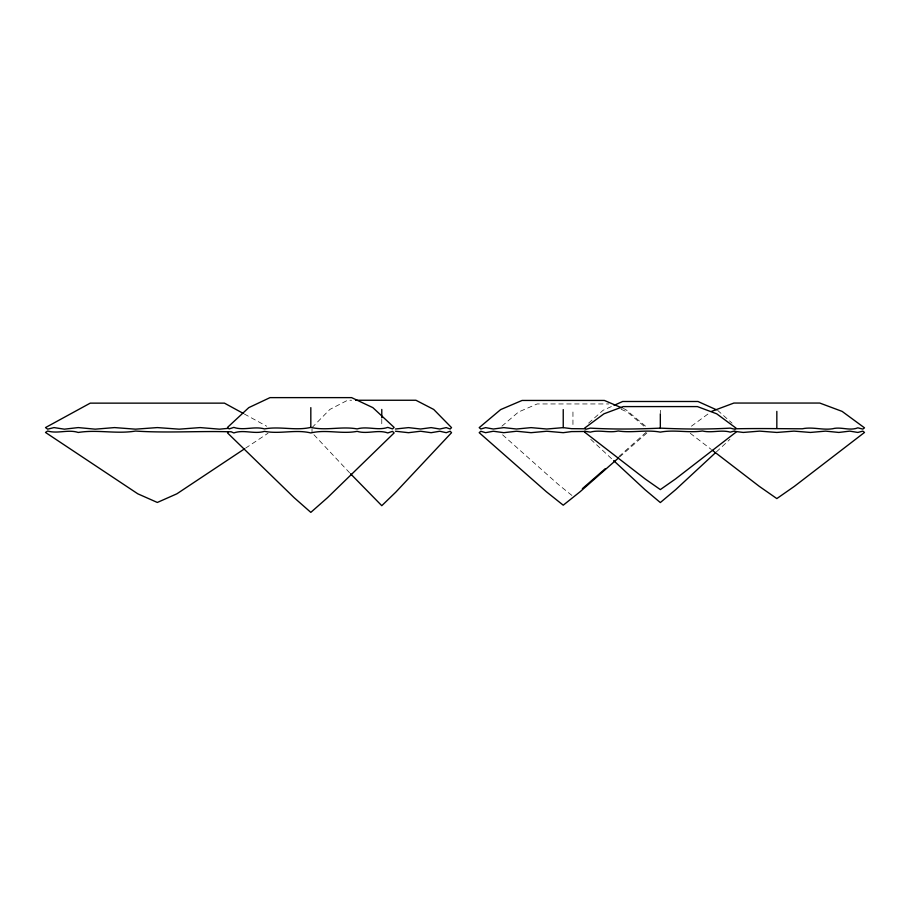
<?xml version="1.0" encoding="UTF-8"?>
<svg xmlns="http://www.w3.org/2000/svg" width="910" height="910" viewBox="0 0 910 910"><rect width="100%" height="100%" fill="white"/><g stroke="black" fill="none" stroke-linecap="round" stroke-linejoin="round"><path stroke-width="0.68" stroke-dasharray="4.55 3.41" d="M312.016 427.62L329.829 409.454L347.609 400.252L351.613 400.252M716.375 451.917L729.922 439.348M618.914 456.547L646.054 432.364M588.599 423.139L603.068 410.308L612.874 405.894M619.528 457.07L647.26 432.682M501.922 426.153L518.507 412.014L537.15 403.949L608.756 403.949M691.395 426.198L709.311 413.026M245.518 448.186L268.006 433.24M623.282 408.51L625.807 409.591L647.26 427.632M621.177 409.329L627.388 412.014L646.054 427.916M244.289 413.982L266.698 426.233M690.28 433.308L711.415 449.563M571.901 495.438L558.308 484.461L501.933 434.229M717.581 410.308L732.049 423.139M590.726 439.348L612.623 459.652M313.939 434.752L349.531 472.7M660.33 410.296L660.33 412.969M572.947 412.002L572.947 426.585M381.779 419.226L381.779 426.221M312.016 428.883L312.016 432.694"/><path stroke-width="1.36" d="M715.328 452.884L675.72 489.614L660.33 502.559L644.928 489.614L613.659 460.619M605.343 468.639L582.366 488.681M618.459 458.003L580.057 491.775L563.233 505.186L546.409 491.775L479.206 432.682L480.81 431.238L485.587 432.682L493.345 431.238L503.787 432.682L516.516 431.238L531.03 432.682L546.796 431.238L563.233 432.682L571.514 431.602L585.005 431.476M244.335 448.971L176.881 493.811L157.339 502.457L137.797 493.811L45.5 432.455L47.65 430.999C57.648 434.047 68.022 429.156 78.26 432.455C97.325 429.372 116.423 434.241 135.522 431.056C166.337 433.103 197.174 430.953 227.955 431.75M614.091 405.348L622.667 401.492L697.981 401.492L716.363 409.75M711.552 411.388L733.892 403.05L819.773 403.05L842.114 411.388L864.5 427.837L862.828 429.111L857.846 427.837C849.542 431.158 840.851 426.437 832.491 428.792C822.378 430.271 812.334 426.631 802.324 428.792C779.995 428.724 757.689 428.314 735.462 428.792M310.822 427.404C295.375 430.953 279.916 426.073 264.503 428.917C254.231 425.971 243.891 430.828 233.836 427.404L229.104 428.917L227.523 427.404L248.783 407.635L270.02 397.625L351.613 397.625L372.85 407.635L394.121 427.404L392.528 428.917L387.796 427.404C377.741 430.828 367.401 425.971 357.129 428.917C341.716 426.073 326.269 430.953 310.822 427.404L310.822 407.623M585.005 428.781L571.514 428.667L563.233 427.632L546.796 429.019L531.03 427.632L516.516 429.019L503.787 427.632L493.345 429.019L485.587 427.632L480.81 429.019L479.206 427.632L500.659 409.591L522.078 400.445L604.388 400.445L622.03 407.976M660.33 428.132C636.989 429.213 613.454 429.418 590.351 428.132L586.051 429.224L584.595 428.132L603.933 413.822L623.236 406.588L697.413 406.588L716.716 413.822L736.053 428.132L734.609 429.224L730.309 428.132C707.207 429.418 683.66 429.213 660.33 428.132L660.33 413.822M227.955 428.371L219.481 429.167L200.143 427.586L179.168 429.167L157.339 427.586L135.522 429.167L114.546 427.586L95.209 429.167L78.26 427.586L64.348 429.167L54.008 427.586L47.65 429.167L45.5 427.586L90.238 403.141L224.451 403.141L243.05 413.299M395.418 429.008L408.51 427.62L420.557 429.008L431.124 427.62L439.792 429.008L446.241 427.62L450.2 429.008L451.531 427.62L433.717 409.454L415.938 400.252L355.605 400.252M395.418 431.238L408.51 432.694L420.557 431.238L431.124 432.694L439.792 431.238L446.241 432.694L450.2 431.238L451.531 432.694L395.748 492.185L381.779 505.687L350.498 473.723M735.462 431.454L743.242 432.443L759.679 431.124L776.833 432.443L793.986 431.124L810.423 432.443L825.575 431.124L838.861 432.443L849.747 431.124L857.846 432.443L862.828 431.124L864.5 432.443L794.385 486.349L776.833 498.578L759.281 486.349L712.53 450.416M776.833 411.377L776.833 427.837M563.233 409.58L563.233 427.632M381.779 409.443L381.779 417.826M227.91 431.75L227.523 432.933L294.135 497.679L310.822 512.375L327.498 497.679L394.121 432.933L392.528 431.351L387.796 432.933C377.764 429.349 367.412 434.434 357.129 431.351C341.716 434.332 326.269 429.224 310.822 432.933C295.363 429.224 279.916 434.332 264.503 431.351C254.231 434.434 243.869 429.349 233.836 432.933L231.094 431.75L227.91 431.75M584.959 431.272L584.595 432.125L645.167 478.967L660.33 489.591L675.493 478.967L736.053 432.125L734.609 430.976L730.309 432.125C721.13 429.531 711.756 433.217 702.429 430.976C688.415 433.137 674.367 429.452 660.33 432.125C646.282 429.452 632.245 433.137 618.22 430.976C608.904 433.217 599.531 429.531 590.351 432.125L584.959 431.272"/></g></svg>
